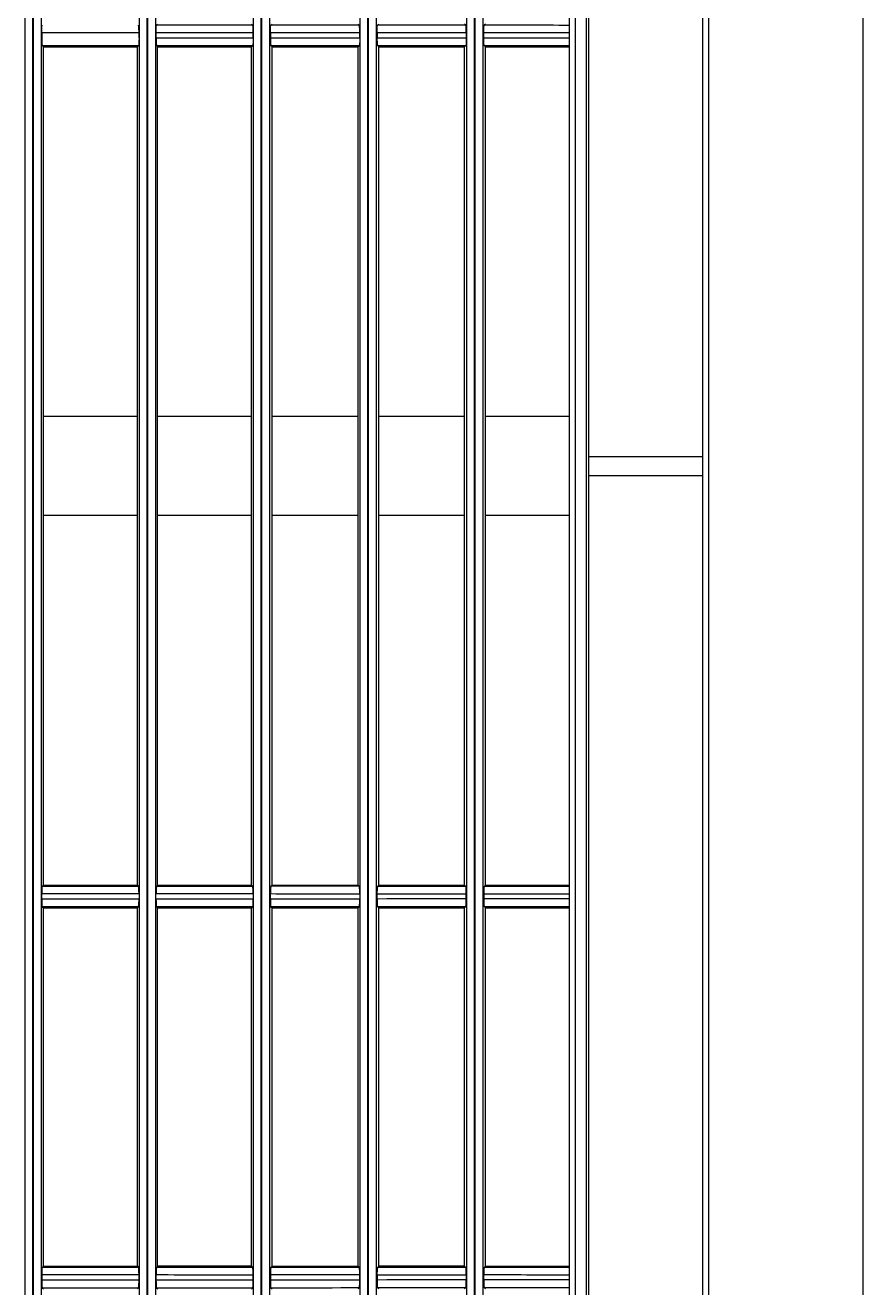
# Model space of a CAD drawing. Header units: centimetres. Extents: x 31 to 22766, y 238 to 3306.
# Drawn here: x 618.54 to 629.54, y 2011.14 to 2027.71 of the extents above; entities that cross this region are included whole.
import ezdxf
from ezdxf.xclip import XClip

# ---------------------------------------------------------------- set-up
doc = ezdxf.new("R2010")
doc.units = ezdxf.units.CM
doc.header["$XCLIPFRAME"] = 0

# ---------------------------------------------------------------- blocks, each defined once
blk = doc.blocks.new('fxaq 7.1 kw iç ünite')
at = {"color": 7, "linetype": 'Continuous', "true_color": 0xffffff}
for p, q in [((12603.004, 4099.479), (12685.604, 4099.479)), ((12603.004, 4099.469), (12685.604, 4099.469)), ((12603.129, 4099.579), (12685.479, 4099.579)), ((12685.479, 4099.369), (12603.129, 4099.369)), ((12633.521, 4099.357), (12633.504, 4099.34)), ((12633.522, 4099.357), (12633.521, 4099.357)), ((12633.521, 4099.357), (12633.521, 4099.22)), ((12633.524, 4099.358), (12633.522, 4099.357)), ((12633.526, 4099.358), (12633.524, 4099.358)), ((12633.53, 4099.359), (12633.526, 4099.358)), ((12633.534, 4099.359), (12633.53, 4099.359)), ((12633.539, 4099.359), (12633.534, 4099.359)), ((12633.545, 4099.36), (12633.539, 4099.359)), ((12633.551, 4099.36), (12633.545, 4099.36)), ((12633.559, 4099.361), (12633.551, 4099.36)), ((12633.566, 4099.361), (12633.559, 4099.361)), ((12633.575, 4099.361), (12633.566, 4099.361)), ((12633.583, 4099.361), (12633.575, 4099.361)), ((12633.592, 4099.361), (12633.583, 4099.361)), ((12633.601, 4099.362), (12633.592, 4099.361)), ((12633.61, 4099.362), (12633.601, 4099.362)), ((12633.621, 4099.362), (12633.61, 4099.362)), ((12633.688, 4099.362), (12633.621, 4099.362)), ((12633.621, 4099.224), (12633.621, 4099.362)), ((12633.788, 4099.22), (12633.788, 4099.357)), ((12633.788, 4099.357), (12633.805, 4099.34)), ((12633.805, 4099.34), (12633.805, 4098.106)), ((12633.805, 4099.34), (12633.805, 4099.34)), ((12633.805, 4099.34), (12638.504, 4099.34)), ((12638.521, 4099.357), (12638.504, 4099.34)), ((12638.504, 4099.34), (12638.504, 4098.106)), ((12638.522, 4099.357), (12638.521, 4099.357)), ((12638.524, 4099.358), (12638.522, 4099.357)), ((12638.526, 4099.358), (12638.524, 4099.358)), ((12638.53, 4099.359), (12638.526, 4099.358)), ((12638.534, 4099.359), (12638.53, 4099.359)), ((12638.539, 4099.359), (12638.534, 4099.359)), ((12638.545, 4099.36), (12638.539, 4099.359)), ((12638.551, 4099.36), (12638.545, 4099.36)), ((12638.559, 4099.361), (12638.551, 4099.36)), ((12638.566, 4099.361), (12638.559, 4099.361)), ((12638.575, 4099.361), (12638.566, 4099.361)), ((12638.583, 4099.361), (12638.575, 4099.361)), ((12638.592, 4099.361), (12638.583, 4099.361)), ((12638.601, 4099.362), (12638.592, 4099.361)), ((12638.61, 4099.362), (12638.601, 4099.362)), ((12638.621, 4099.362), (12638.61, 4099.362)), ((12638.621, 4099.224), (12638.621, 4099.362)), ((12638.621, 4099.362), (12638.688, 4099.362)), ((12638.788, 4099.357), (12638.804, 4099.34)), ((12638.804, 4099.34), (12638.804, 4098.106)), ((12638.804, 4099.34), (12649.804, 4099.34)), ((12643.654, 4098.106), (12643.654, 4099.34)), ((12644.954, 4098.106), (12644.954, 4099.34)), ((12649.821, 4099.357), (12649.804, 4099.34)), ((12649.804, 4099.34), (12649.804, 4098.106)), ((12649.988, 4099.362), (12649.921, 4099.362)), ((12649.988, 4099.224), (12649.988, 4099.362)), ((12649.988, 4099.362), (12649.998, 4099.362)), ((12649.998, 4099.362), (12650.008, 4099.362)), ((12650.008, 4099.362), (12650.017, 4099.361)), ((12650.017, 4099.361), (12650.026, 4099.361)), ((12650.026, 4099.361), (12650.034, 4099.361)), ((12650.034, 4099.361), (12650.043, 4099.361)), ((12650.043, 4099.361), (12650.05, 4099.361)), ((12650.05, 4099.361), (12650.058, 4099.36)), ((12650.058, 4099.36), (12650.064, 4099.36)), ((12650.064, 4099.36), (12650.07, 4099.359)), ((12650.07, 4099.359), (12650.075, 4099.359)), ((12650.075, 4099.359), (12650.079, 4099.359)), ((12650.079, 4099.359), (12650.083, 4099.358)), ((12650.083, 4099.358), (12650.085, 4099.358)), ((12650.085, 4099.358), (12650.087, 4099.357)), ((12650.087, 4099.357), (12650.088, 4099.357)), ((12633.521, 4099.22), (12633.521, 4099.09)), ((12633.621, 4099.093), (12633.621, 4099.224)), ((12633.788, 4099.09), (12633.788, 4099.22)), ((12638.621, 4099.093), (12638.621, 4099.224)), ((12649.988, 4099.093), (12649.988, 4099.224)), ((12633.521, 4099.09), (12633.521, 4098.964)), ((12633.521, 4098.964), (12633.521, 4098.842)), ((12633.621, 4098.966), (12633.621, 4099.093)), ((12633.621, 4098.843), (12633.621, 4098.966)), ((12633.788, 4098.964), (12633.788, 4099.09)), ((12633.788, 4098.842), (12633.788, 4098.964)), ((12638.621, 4098.966), (12638.621, 4099.093)), ((12638.621, 4098.843), (12638.621, 4098.966)), ((12649.988, 4098.966), (12649.988, 4099.093)), ((12649.988, 4098.843), (12649.988, 4098.966)), ((12633.521, 4098.842), (12633.521, 4098.721)), ((12633.621, 4098.721), (12633.621, 4098.843)), ((12633.788, 4098.721), (12633.788, 4098.842)), ((12638.621, 4098.721), (12638.621, 4098.843)), ((12649.988, 4098.721), (12649.988, 4098.843)), ((12633.521, 4098.721), (12633.521, 4098.601)), ((12633.621, 4098.6), (12633.621, 4098.721)), ((12633.788, 4098.601), (12633.788, 4098.721)), ((12638.621, 4098.6), (12638.621, 4098.721)), ((12649.988, 4098.6), (12649.988, 4098.721)), ((12633.521, 4098.601), (12633.521, 4098.479)), ((12633.521, 4098.479), (12633.521, 4098.354)), ((12633.621, 4098.477), (12633.621, 4098.6)), ((12633.621, 4098.351), (12633.621, 4098.477)), ((12633.788, 4098.479), (12633.788, 4098.601)), ((12633.788, 4098.354), (12633.788, 4098.479)), ((12638.621, 4098.477), (12638.621, 4098.6)), ((12638.621, 4098.351), (12638.621, 4098.477)), ((12649.988, 4098.477), (12649.988, 4098.6)), ((12649.988, 4098.351), (12649.988, 4098.477)), ((12633.521, 4098.354), (12633.521, 4098.225)), ((12633.621, 4098.221), (12633.621, 4098.351)), ((12633.788, 4098.225), (12633.788, 4098.354)), ((12638.621, 4098.221), (12638.621, 4098.351)), ((12649.988, 4098.221), (12649.988, 4098.351)), ((12633.521, 4098.225), (12633.521, 4098.089)), ((12633.621, 4098.084), (12633.621, 4098.221)), ((12633.788, 4098.089), (12633.788, 4098.225)), ((12638.621, 4098.084), (12638.621, 4098.221)), ((12649.988, 4098.084), (12649.988, 4098.221)), ((12603.004, 4097.979), (12685.604, 4097.979)), ((12603.004, 4097.969), (12685.604, 4097.969)), ((12603.129, 4098.079), (12685.479, 4098.079)), ((12633.504, 4098.106), (12633.521, 4098.089)), ((12633.621, 4098.084), (12633.688, 4098.084)), ((12633.688, 4098.084), (12633.698, 4098.084)), ((12633.698, 4098.084), (12633.708, 4098.084)), ((12633.708, 4098.084), (12633.717, 4098.085)), ((12633.717, 4098.085), (12633.725, 4098.085)), ((12633.725, 4098.085), (12633.734, 4098.085)), ((12633.734, 4098.085), (12633.742, 4098.085)), ((12633.742, 4098.085), (12633.75, 4098.085)), ((12633.75, 4098.085), (12633.757, 4098.086)), ((12633.757, 4098.086), (12633.764, 4098.086)), ((12633.764, 4098.086), (12633.77, 4098.087)), ((12633.77, 4098.087), (12633.775, 4098.087)), ((12633.775, 4098.087), (12633.779, 4098.087)), ((12633.779, 4098.087), (12633.782, 4098.088)), ((12633.782, 4098.088), (12633.785, 4098.088)), ((12633.785, 4098.088), (12633.787, 4098.089)), ((12633.787, 4098.089), (12633.788, 4098.089)), ((12633.805, 4098.106), (12633.788, 4098.089)), ((12633.805, 4098.106), (12638.504, 4098.106)), ((12633.805, 4098.106), (12633.805, 4098.106)), ((12638.504, 4098.106), (12638.521, 4098.089)), ((12638.688, 4098.084), (12638.621, 4098.084)), ((12638.688, 4098.084), (12638.698, 4098.084)), ((12638.698, 4098.084), (12638.708, 4098.084)), ((12638.708, 4098.084), (12638.717, 4098.085)), ((12638.717, 4098.085), (12638.725, 4098.085)), ((12638.725, 4098.085), (12638.734, 4098.085)), ((12638.734, 4098.085), (12638.742, 4098.085)), ((12638.742, 4098.085), (12638.75, 4098.085)), ((12638.75, 4098.085), (12638.757, 4098.086)), ((12638.757, 4098.086), (12638.764, 4098.086)), ((12638.764, 4098.086), (12638.77, 4098.087)), ((12638.77, 4098.087), (12638.775, 4098.087)), ((12638.775, 4098.087), (12638.779, 4098.087)), ((12638.779, 4098.087), (12638.782, 4098.088)), ((12638.782, 4098.088), (12638.785, 4098.088)), ((12638.785, 4098.088), (12638.787, 4098.089)), ((12638.787, 4098.089), (12638.788, 4098.089)), ((12638.804, 4098.106), (12638.788, 4098.089)), ((12638.804, 4098.106), (12649.804, 4098.106)), ((12649.804, 4098.106), (12649.821, 4098.089)), ((12649.822, 4098.089), (12649.821, 4098.089)), ((12649.824, 4098.088), (12649.822, 4098.089)), ((12649.827, 4098.088), (12649.824, 4098.088)), ((12649.83, 4098.087), (12649.827, 4098.088)), ((12649.834, 4098.087), (12649.83, 4098.087)), ((12649.839, 4098.087), (12649.834, 4098.087)), ((12649.845, 4098.086), (12649.839, 4098.087)), ((12649.852, 4098.086), (12649.845, 4098.086)), ((12649.859, 4098.085), (12649.852, 4098.086)), ((12649.867, 4098.085), (12649.859, 4098.085)), ((12649.875, 4098.085), (12649.867, 4098.085)), ((12649.884, 4098.085), (12649.875, 4098.085)), ((12649.892, 4098.085), (12649.884, 4098.085)), ((12649.901, 4098.084), (12649.892, 4098.085)), ((12649.911, 4098.084), (12649.901, 4098.084)), ((12649.921, 4098.084), (12649.911, 4098.084)), ((12649.921, 4098.084), (12649.988, 4098.084)), ((12685.479, 4097.869), (12603.129, 4097.869)), ((12633.521, 4097.855), (12633.504, 4097.838)), ((12633.522, 4097.856), (12633.521, 4097.855)), ((12633.521, 4097.855), (12633.521, 4097.719)), ((12633.524, 4097.856), (12633.522, 4097.856)), ((12633.527, 4097.857), (12633.524, 4097.856)), ((12633.53, 4097.857), (12633.527, 4097.857)), ((12633.534, 4097.858), (12633.53, 4097.857)), ((12633.539, 4097.858), (12633.534, 4097.858)), ((12633.545, 4097.859), (12633.539, 4097.858)), ((12633.551, 4097.859), (12633.545, 4097.859)), ((12633.558, 4097.859), (12633.551, 4097.859)), ((12633.566, 4097.86), (12633.558, 4097.859)), ((12633.575, 4097.86), (12633.566, 4097.86)), ((12633.583, 4097.86), (12633.575, 4097.86)), ((12633.592, 4097.86), (12633.583, 4097.86)), ((12633.601, 4097.86), (12633.592, 4097.86)), ((12633.611, 4097.861), (12633.601, 4097.86)), ((12633.621, 4097.861), (12633.611, 4097.861)), ((12633.688, 4097.861), (12633.621, 4097.861)), ((12633.621, 4097.723), (12633.621, 4097.861)), ((12633.788, 4097.719), (12633.788, 4097.855)), ((12633.788, 4097.855), (12633.805, 4097.838)), ((12633.805, 4097.839), (12633.805, 4097.838)), ((12633.805, 4097.839), (12638.504, 4097.839)), ((12633.805, 4097.706), (12633.805, 4097.838)), ((12638.521, 4097.855), (12638.504, 4097.839)), ((12638.504, 4097.839), (12638.504, 4096.606)), ((12638.522, 4097.856), (12638.521, 4097.855)), ((12638.524, 4097.856), (12638.522, 4097.856)), ((12638.527, 4097.857), (12638.524, 4097.856)), ((12638.53, 4097.857), (12638.527, 4097.857)), ((12638.534, 4097.858), (12638.53, 4097.857)), ((12638.539, 4097.858), (12638.534, 4097.858)), ((12638.545, 4097.859), (12638.539, 4097.858)), ((12638.551, 4097.859), (12638.545, 4097.859)), ((12638.558, 4097.859), (12638.551, 4097.859)), ((12638.566, 4097.86), (12638.558, 4097.859)), ((12638.575, 4097.86), (12638.566, 4097.86)), ((12638.583, 4097.86), (12638.575, 4097.86)), ((12638.592, 4097.86), (12638.583, 4097.86)), ((12638.601, 4097.86), (12638.592, 4097.86)), ((12638.611, 4097.861), (12638.601, 4097.86)), ((12638.621, 4097.861), (12638.611, 4097.861)), ((12638.621, 4097.861), (12638.688, 4097.861)), ((12638.621, 4097.723), (12638.621, 4097.861)), ((12638.788, 4097.855), (12638.804, 4097.839)), ((12638.804, 4097.839), (12649.804, 4097.839)), ((12638.804, 4097.839), (12638.804, 4096.606)), ((12643.654, 4096.606), (12643.654, 4097.839)), ((12644.954, 4096.606), (12644.954, 4097.839)), ((12649.821, 4097.855), (12649.804, 4097.839)), ((12649.804, 4097.839), (12649.804, 4096.606)), ((12649.988, 4097.861), (12649.921, 4097.861)), ((12649.988, 4097.723), (12649.988, 4097.861)), ((12649.988, 4097.861), (12649.998, 4097.861)), ((12649.998, 4097.861), (12650.008, 4097.86)), ((12650.008, 4097.86), (12650.017, 4097.86)), ((12650.017, 4097.86), (12650.026, 4097.86)), ((12650.026, 4097.86), (12650.034, 4097.86)), ((12650.034, 4097.86), (12650.043, 4097.86)), ((12650.043, 4097.86), (12650.05, 4097.859)), ((12650.05, 4097.859), (12650.058, 4097.859)), ((12650.058, 4097.859), (12650.064, 4097.859)), ((12650.064, 4097.859), (12650.07, 4097.858)), ((12650.07, 4097.858), (12650.075, 4097.858)), ((12650.075, 4097.858), (12650.079, 4097.857)), ((12650.079, 4097.857), (12650.082, 4097.857)), ((12650.082, 4097.857), (12650.085, 4097.856)), ((12650.085, 4097.856), (12650.087, 4097.856)), ((12650.087, 4097.856), (12650.088, 4097.855)), ((12650.088, 4097.855), (12650.104, 4097.839)), ((12633.521, 4097.719), (12633.521, 4097.589)), ((12633.621, 4097.592), (12633.621, 4097.723)), ((12633.788, 4097.589), (12633.788, 4097.719)), ((12633.805, 4097.579), (12633.805, 4097.706)), ((12638.621, 4097.592), (12638.621, 4097.723)), ((12649.988, 4097.592), (12649.988, 4097.723)), ((12633.521, 4097.589), (12633.521, 4097.463)), ((12633.521, 4097.463), (12633.521, 4097.341)), ((12633.621, 4097.465), (12633.621, 4097.592)), ((12633.621, 4097.342), (12633.621, 4097.465)), ((12633.788, 4097.463), (12633.788, 4097.589)), ((12633.788, 4097.341), (12633.788, 4097.463)), ((12633.805, 4097.457), (12633.805, 4097.579)), ((12638.621, 4097.465), (12638.621, 4097.592)), ((12638.621, 4097.342), (12638.621, 4097.465)), ((12649.988, 4097.465), (12649.988, 4097.592)), ((12649.988, 4097.342), (12649.988, 4097.465)), ((12633.521, 4097.341), (12633.521, 4097.22)), ((12633.621, 4097.22), (12633.621, 4097.342)), ((12633.788, 4097.22), (12633.788, 4097.341)), ((12633.805, 4097.338), (12633.805, 4097.457)), ((12633.805, 4097.22), (12633.805, 4097.338)), ((12638.621, 4097.22), (12638.621, 4097.342)), ((12649.988, 4097.22), (12649.988, 4097.342)), ((12633.521, 4097.22), (12633.521, 4097.1)), ((12633.621, 4097.099), (12633.621, 4097.22)), ((12633.788, 4097.1), (12633.788, 4097.22)), ((12633.805, 4097.103), (12633.805, 4097.22)), ((12638.621, 4097.099), (12638.621, 4097.22)), ((12649.988, 4097.099), (12649.988, 4097.22)), ((12633.521, 4097.1), (12633.521, 4096.978)), ((12633.521, 4096.978), (12633.521, 4096.854)), ((12633.621, 4096.976), (12633.621, 4097.099)), ((12633.621, 4096.851), (12633.621, 4096.976)), ((12633.788, 4096.978), (12633.788, 4097.1)), ((12633.788, 4096.854), (12633.788, 4096.978)), ((12633.805, 4096.985), (12633.805, 4097.103)), ((12633.805, 4096.863), (12633.805, 4096.985)), ((12638.621, 4096.976), (12638.621, 4097.099)), ((12638.621, 4096.851), (12638.621, 4096.976)), ((12649.988, 4096.976), (12649.988, 4097.099)), ((12649.988, 4096.851), (12649.988, 4096.976)), ((12633.521, 4096.854), (12633.521, 4096.725)), ((12633.621, 4096.721), (12633.621, 4096.851)), ((12633.788, 4096.725), (12633.788, 4096.854)), ((12633.805, 4096.738), (12633.805, 4096.863)), ((12638.621, 4096.721), (12638.621, 4096.851)), ((12649.988, 4096.721), (12649.988, 4096.851)), ((12633.521, 4096.725), (12633.521, 4096.59)), ((12633.621, 4096.585), (12633.621, 4096.721)), ((12633.788, 4096.59), (12633.788, 4096.725)), ((12633.805, 4096.607), (12633.805, 4096.738)), ((12638.621, 4096.585), (12638.621, 4096.721)), ((12649.988, 4096.585), (12649.988, 4096.721)), ((12603.004, 4096.479), (12685.604, 4096.479)), ((12603.004, 4096.469), (12685.604, 4096.469)), ((12603.129, 4096.579), (12685.479, 4096.579)), ((12633.504, 4096.607), (12633.521, 4096.59)), ((12633.621, 4096.585), (12633.688, 4096.585)), ((12633.688, 4096.585), (12633.698, 4096.585)), ((12633.698, 4096.585), (12633.707, 4096.585)), ((12633.707, 4096.585), (12633.716, 4096.585)), ((12633.716, 4096.585), (12633.725, 4096.585)), ((12633.725, 4096.585), (12633.734, 4096.585)), ((12633.734, 4096.585), (12633.742, 4096.586)), ((12633.742, 4096.586), (12633.75, 4096.586)), ((12633.75, 4096.586), (12633.757, 4096.586)), ((12633.757, 4096.586), (12633.764, 4096.587)), ((12633.764, 4096.587), (12633.77, 4096.587)), ((12633.77, 4096.587), (12633.775, 4096.587)), ((12633.775, 4096.587), (12633.779, 4096.588)), ((12633.779, 4096.588), (12633.782, 4096.588)), ((12633.782, 4096.588), (12633.785, 4096.589)), ((12633.785, 4096.589), (12633.786, 4096.589)), ((12633.786, 4096.589), (12633.788, 4096.59)), ((12633.805, 4096.607), (12633.788, 4096.59)), ((12633.805, 4096.606), (12633.805, 4096.607)), ((12633.805, 4096.606), (12638.504, 4096.606)), ((12638.504, 4096.606), (12638.521, 4096.59)), ((12638.688, 4096.585), (12638.621, 4096.585)), ((12638.688, 4096.585), (12638.698, 4096.585)), ((12638.698, 4096.585), (12638.707, 4096.585)), ((12638.707, 4096.585), (12638.716, 4096.585)), ((12638.716, 4096.585), (12638.725, 4096.585)), ((12638.725, 4096.585), (12638.734, 4096.585)), ((12638.734, 4096.585), (12638.742, 4096.586)), ((12638.742, 4096.586), (12638.75, 4096.586)), ((12638.75, 4096.586), (12638.757, 4096.586)), ((12638.757, 4096.586), (12638.764, 4096.587)), ((12638.764, 4096.587), (12638.77, 4096.587)), ((12638.77, 4096.587), (12638.775, 4096.587)), ((12638.775, 4096.587), (12638.779, 4096.588)), ((12638.779, 4096.588), (12638.782, 4096.588)), ((12638.782, 4096.588), (12638.785, 4096.589)), ((12638.785, 4096.589), (12638.786, 4096.589)), ((12638.786, 4096.589), (12638.788, 4096.59)), ((12638.804, 4096.606), (12638.788, 4096.59)), ((12638.804, 4096.606), (12649.804, 4096.606)), ((12649.804, 4096.606), (12649.821, 4096.59)), ((12649.823, 4096.589), (12649.821, 4096.59)), ((12649.824, 4096.589), (12649.823, 4096.589)), ((12649.827, 4096.588), (12649.824, 4096.589)), ((12649.83, 4096.588), (12649.827, 4096.588)), ((12649.834, 4096.587), (12649.83, 4096.588)), ((12649.839, 4096.587), (12649.834, 4096.587)), ((12649.845, 4096.587), (12649.839, 4096.587)), ((12649.852, 4096.586), (12649.845, 4096.587)), ((12649.859, 4096.586), (12649.852, 4096.586)), ((12649.867, 4096.586), (12649.859, 4096.586)), ((12649.875, 4096.585), (12649.867, 4096.586)), ((12649.884, 4096.585), (12649.875, 4096.585)), ((12649.892, 4096.585), (12649.884, 4096.585)), ((12649.901, 4096.585), (12649.892, 4096.585)), ((12649.911, 4096.585), (12649.901, 4096.585)), ((12649.921, 4096.585), (12649.911, 4096.585)), ((12649.921, 4096.585), (12649.988, 4096.585)), ((12650.104, 4096.606), (12650.088, 4096.59)), ((12685.479, 4096.369), (12603.129, 4096.369)), ((12633.521, 4096.354), (12633.504, 4096.337)), ((12633.523, 4096.355), (12633.521, 4096.354)), ((12633.521, 4096.354), (12633.521, 4096.228)), ((12633.524, 4096.355), (12633.523, 4096.355)), ((12633.527, 4096.356), (12633.524, 4096.355)), ((12633.53, 4096.356), (12633.527, 4096.356)), ((12633.534, 4096.357), (12633.53, 4096.356)), ((12633.539, 4096.357), (12633.534, 4096.357)), ((12633.545, 4096.357), (12633.539, 4096.357)), ((12633.551, 4096.358), (12633.545, 4096.357)), ((12633.558, 4096.358), (12633.551, 4096.358)), ((12633.566, 4096.358), (12633.558, 4096.358)), ((12633.575, 4096.359), (12633.566, 4096.358)), ((12633.583, 4096.359), (12633.575, 4096.359)), ((12633.592, 4096.359), (12633.583, 4096.359)), ((12633.601, 4096.359), (12633.592, 4096.359)), ((12633.611, 4096.359), (12633.601, 4096.359)), ((12633.621, 4096.359), (12633.611, 4096.359)), ((12633.621, 4096.233), (12633.621, 4096.359)), ((12633.688, 4096.359), (12633.621, 4096.359)), ((12633.788, 4096.228), (12633.788, 4096.354)), ((12633.788, 4096.354), (12633.805, 4096.337)), ((12633.805, 4096.337), (12633.805, 4095.207)), ((12633.805, 4096.337), (12633.805, 4096.337)), ((12633.805, 4096.337), (12638.504, 4096.337)), ((12638.521, 4096.354), (12638.504, 4096.337)), ((12638.504, 4096.337), (12638.504, 4095.207)), ((12638.523, 4096.355), (12638.521, 4096.354)), ((12638.524, 4096.355), (12638.523, 4096.355)), ((12638.527, 4096.356), (12638.524, 4096.355)), ((12638.53, 4096.356), (12638.527, 4096.356)), ((12638.534, 4096.357), (12638.53, 4096.356)), ((12638.539, 4096.357), (12638.534, 4096.357)), ((12638.545, 4096.357), (12638.539, 4096.357)), ((12638.551, 4096.358), (12638.545, 4096.357)), ((12638.558, 4096.358), (12638.551, 4096.358)), ((12638.566, 4096.358), (12638.558, 4096.358)), ((12638.575, 4096.359), (12638.566, 4096.358)), ((12638.583, 4096.359), (12638.575, 4096.359)), ((12638.592, 4096.359), (12638.583, 4096.359)), ((12638.601, 4096.359), (12638.592, 4096.359)), ((12638.611, 4096.359), (12638.601, 4096.359)), ((12638.621, 4096.359), (12638.611, 4096.359)), ((12638.621, 4096.233), (12638.621, 4096.359)), ((12638.621, 4096.359), (12638.688, 4096.359)), ((12638.788, 4096.354), (12638.804, 4096.337)), ((12638.804, 4096.337), (12649.804, 4096.337)), ((12638.804, 4096.337), (12638.804, 4095.207)), ((12643.654, 4095.207), (12643.654, 4096.337)), ((12644.954, 4095.207), (12644.954, 4096.337)), ((12649.821, 4096.354), (12649.804, 4096.337)), ((12649.804, 4096.337), (12649.804, 4095.207)), ((12649.988, 4096.359), (12649.921, 4096.359)), ((12649.988, 4096.359), (12649.998, 4096.359)), ((12649.988, 4096.233), (12649.988, 4096.359)), ((12649.998, 4096.359), (12650.008, 4096.359)), ((12650.008, 4096.359), (12650.017, 4096.359)), ((12650.017, 4096.359), (12650.026, 4096.359)), ((12650.026, 4096.359), (12650.034, 4096.359)), ((12650.034, 4096.359), (12650.043, 4096.358)), ((12650.043, 4096.358), (12650.051, 4096.358)), ((12650.051, 4096.358), (12650.058, 4096.358)), ((12650.058, 4096.358), (12650.064, 4096.357)), ((12650.064, 4096.357), (12650.07, 4096.357)), ((12650.07, 4096.357), (12650.075, 4096.357)), ((12650.075, 4096.357), (12650.079, 4096.356)), ((12650.079, 4096.356), (12650.082, 4096.356)), ((12650.082, 4096.356), (12650.085, 4096.355)), ((12650.085, 4096.355), (12650.086, 4096.355)), ((12650.086, 4096.355), (12650.088, 4096.354)), ((12650.088, 4096.354), (12650.104, 4096.337)), ((12633.521, 4096.228), (12633.521, 4096.109)), ((12633.621, 4096.112), (12633.621, 4096.233)), ((12633.788, 4096.109), (12633.788, 4096.228)), ((12638.621, 4096.112), (12638.621, 4096.233)), ((12649.988, 4096.112), (12649.988, 4096.233)), ((12633.521, 4096.109), (12633.521, 4095.993)), ((12633.521, 4095.993), (12633.521, 4095.881)), ((12633.621, 4095.995), (12633.621, 4096.112)), ((12633.621, 4095.882), (12633.621, 4095.995)), ((12633.788, 4095.993), (12633.788, 4096.109)), ((12633.788, 4095.881), (12633.788, 4095.993)), ((12638.621, 4095.995), (12638.621, 4096.112)), ((12638.621, 4095.882), (12638.621, 4095.995)), ((12649.988, 4095.995), (12649.988, 4096.112)), ((12649.988, 4095.882), (12649.988, 4095.995)), ((12633.521, 4095.881), (12633.521, 4095.77)), ((12633.621, 4095.77), (12633.621, 4095.882)), ((12633.788, 4095.77), (12633.788, 4095.881)), ((12638.621, 4095.77), (12638.621, 4095.882)), ((12649.988, 4095.77), (12649.988, 4095.882)), ((12633.521, 4095.77), (12633.521, 4095.659)), ((12633.521, 4095.659), (12633.521, 4095.547)), ((12633.621, 4095.658), (12633.621, 4095.77)), ((12633.621, 4095.545), (12633.621, 4095.658)), ((12633.787, 4095.659), (12633.788, 4095.77)), ((12633.787, 4095.547), (12633.787, 4095.659)), ((12638.621, 4095.658), (12638.621, 4095.77)), ((12638.621, 4095.545), (12638.621, 4095.658)), ((12649.988, 4095.658), (12649.988, 4095.77)), ((12649.988, 4095.545), (12649.988, 4095.658)), ((12633.521, 4095.547), (12633.522, 4095.433)), ((12633.621, 4095.43), (12633.621, 4095.545)), ((12633.787, 4095.433), (12633.787, 4095.547)), ((12638.621, 4095.43), (12638.621, 4095.545)), ((12649.988, 4095.43), (12649.988, 4095.545)), ((12633.522, 4095.433), (12633.522, 4095.314)), ((12633.522, 4095.314), (12633.522, 4095.19)), ((12633.621, 4095.31), (12633.621, 4095.43)), ((12633.621, 4095.185), (12633.621, 4095.31)), ((12633.787, 4095.314), (12633.787, 4095.433)), ((12633.787, 4095.19), (12633.787, 4095.314)), ((12638.621, 4095.31), (12638.621, 4095.43)), ((12638.621, 4095.185), (12638.621, 4095.31)), ((12649.988, 4095.31), (12649.988, 4095.43)), ((12649.988, 4095.185), (12649.988, 4095.31)), ((12603.129, 4095.179), (12685.479, 4095.179)), ((12633.504, 4095.207), (12633.522, 4095.19)), ((12633.621, 4095.185), (12633.688, 4095.185)), ((12633.688, 4095.185), (12633.698, 4095.185)), ((12633.698, 4095.185), (12633.707, 4095.185)), ((12633.707, 4095.185), (12633.716, 4095.185)), ((12633.716, 4095.185), (12633.725, 4095.186)), ((12633.725, 4095.186), (12633.734, 4095.186)), ((12633.734, 4095.186), (12633.742, 4095.186)), ((12633.742, 4095.186), (12633.75, 4095.186)), ((12633.75, 4095.186), (12633.757, 4095.187)), ((12633.757, 4095.187), (12633.764, 4095.187)), ((12633.764, 4095.187), (12633.769, 4095.188)), ((12633.769, 4095.188), (12633.774, 4095.188)), ((12633.774, 4095.188), (12633.779, 4095.188)), ((12633.779, 4095.188), (12633.782, 4095.189)), ((12633.782, 4095.189), (12633.784, 4095.189)), ((12633.784, 4095.189), (12633.786, 4095.19)), ((12633.786, 4095.19), (12633.787, 4095.19)), ((12633.805, 4095.207), (12633.787, 4095.19)), ((12633.805, 4095.207), (12633.805, 4095.207)), ((12633.805, 4095.207), (12638.504, 4095.207)), ((12638.504, 4095.207), (12638.522, 4095.19)), ((12638.688, 4095.185), (12638.621, 4095.185)), ((12638.688, 4095.185), (12638.698, 4095.185)), ((12638.698, 4095.185), (12638.707, 4095.185)), ((12638.707, 4095.185), (12638.716, 4095.185)), ((12638.716, 4095.185), (12638.725, 4095.186)), ((12638.725, 4095.186), (12638.734, 4095.186)), ((12638.734, 4095.186), (12638.742, 4095.186)), ((12638.742, 4095.186), (12638.75, 4095.186)), ((12638.75, 4095.186), (12638.757, 4095.187)), ((12638.757, 4095.187), (12638.764, 4095.187)), ((12638.764, 4095.187), (12638.769, 4095.188)), ((12638.769, 4095.188), (12638.774, 4095.188)), ((12638.774, 4095.188), (12638.779, 4095.188)), ((12638.779, 4095.188), (12638.782, 4095.189)), ((12638.782, 4095.189), (12638.784, 4095.189)), ((12638.784, 4095.189), (12638.786, 4095.19)), ((12638.786, 4095.19), (12638.787, 4095.19)), ((12638.804, 4095.207), (12638.787, 4095.19)), ((12638.804, 4095.207), (12649.804, 4095.207)), ((12649.804, 4095.207), (12649.822, 4095.19)), ((12649.823, 4095.19), (12649.822, 4095.19)), ((12649.825, 4095.189), (12649.823, 4095.19)), ((12649.827, 4095.189), (12649.825, 4095.189)), ((12649.83, 4095.188), (12649.827, 4095.189)), ((12649.835, 4095.188), (12649.83, 4095.188)), ((12649.839, 4095.188), (12649.835, 4095.188)), ((12649.845, 4095.187), (12649.839, 4095.188)), ((12649.852, 4095.187), (12649.845, 4095.187)), ((12649.859, 4095.186), (12649.852, 4095.187)), ((12649.867, 4095.186), (12649.859, 4095.186)), ((12649.875, 4095.186), (12649.867, 4095.186)), ((12649.884, 4095.186), (12649.875, 4095.186)), ((12649.893, 4095.185), (12649.884, 4095.186)), ((12649.902, 4095.185), (12649.893, 4095.185)), ((12649.911, 4095.185), (12649.902, 4095.185)), ((12649.921, 4095.185), (12649.911, 4095.185)), ((12649.921, 4095.185), (12649.988, 4095.185)), ((12650.104, 4095.207), (12650.087, 4095.19)), ((12603.004, 4095.079), (12685.604, 4095.079)), ((12603.004, 4095.069), (12685.604, 4095.069)), ((12685.479, 4094.969), (12603.129, 4094.969)), ((12633.522, 4094.953), (12633.504, 4094.935)), ((12633.523, 4094.953), (12633.522, 4094.953)), ((12633.522, 4094.953), (12633.522, 4094.827)), ((12633.522, 4094.827), (12633.522, 4094.707)), ((12633.525, 4094.954), (12633.523, 4094.953)), ((12633.527, 4094.954), (12633.525, 4094.954)), ((12633.53, 4094.955), (12633.527, 4094.954)), ((12633.534, 4094.955), (12633.53, 4094.955)), ((12633.539, 4094.956), (12633.534, 4094.955)), ((12633.545, 4094.956), (12633.539, 4094.956)), ((12633.551, 4094.956), (12633.545, 4094.956)), ((12633.558, 4094.957), (12633.551, 4094.956)), ((12633.566, 4094.957), (12633.558, 4094.957)), ((12633.575, 4094.957), (12633.566, 4094.957)), ((12633.583, 4094.958), (12633.575, 4094.957)), ((12633.592, 4094.958), (12633.583, 4094.958)), ((12633.601, 4094.958), (12633.592, 4094.958)), ((12633.611, 4094.958), (12633.601, 4094.958)), ((12633.621, 4094.958), (12633.611, 4094.958)), ((12633.622, 4094.831), (12633.621, 4094.958)), ((12633.687, 4094.958), (12633.621, 4094.958)), ((12633.622, 4094.71), (12633.622, 4094.831)), ((12633.787, 4094.953), (12633.805, 4094.935)), ((12633.787, 4094.827), (12633.787, 4094.953)), ((12633.787, 4094.707), (12633.787, 4094.827)), ((12633.805, 4093.808), (12633.805, 4094.935)), ((12633.805, 4094.935), (12633.805, 4094.935)), ((12633.805, 4094.935), (12638.504, 4094.935)), ((12638.522, 4094.953), (12638.504, 4094.935)), ((12638.504, 4094.935), (12638.504, 4093.808)), ((12638.523, 4094.953), (12638.522, 4094.953)), ((12638.525, 4094.954), (12638.523, 4094.953)), ((12638.527, 4094.954), (12638.525, 4094.954)), ((12638.53, 4094.955), (12638.527, 4094.954)), ((12638.534, 4094.955), (12638.53, 4094.955)), ((12638.539, 4094.956), (12638.534, 4094.955)), ((12638.545, 4094.956), (12638.539, 4094.956)), ((12638.551, 4094.956), (12638.545, 4094.956)), ((12638.558, 4094.957), (12638.551, 4094.956)), ((12638.566, 4094.957), (12638.558, 4094.957)), ((12638.575, 4094.957), (12638.566, 4094.957)), ((12638.583, 4094.958), (12638.575, 4094.957)), ((12638.592, 4094.958), (12638.583, 4094.958)), ((12638.601, 4094.958), (12638.592, 4094.958)), ((12638.611, 4094.958), (12638.601, 4094.958)), ((12638.621, 4094.958), (12638.611, 4094.958)), ((12638.621, 4094.958), (12638.687, 4094.958)), ((12638.622, 4094.831), (12638.621, 4094.958)), ((12638.622, 4094.71), (12638.622, 4094.831)), ((12638.787, 4094.953), (12638.804, 4094.935)), ((12638.804, 4094.935), (12638.804, 4093.808)), ((12638.804, 4094.935), (12649.804, 4094.935)), ((12643.654, 4093.808), (12643.654, 4094.935)), ((12644.954, 4093.808), (12644.954, 4094.935)), ((12649.822, 4094.953), (12649.804, 4094.935)), ((12649.804, 4094.935), (12649.804, 4093.808)), ((12649.987, 4094.958), (12649.921, 4094.958)), ((12649.987, 4094.958), (12649.998, 4094.958)), ((12649.987, 4094.831), (12649.987, 4094.958)), ((12649.987, 4094.71), (12649.987, 4094.831)), ((12649.998, 4094.958), (12650.008, 4094.958)), ((12650.008, 4094.958), (12650.017, 4094.958)), ((12650.017, 4094.958), (12650.026, 4094.958)), ((12650.026, 4094.958), (12650.034, 4094.957)), ((12650.034, 4094.957), (12650.043, 4094.957)), ((12650.043, 4094.957), (12650.051, 4094.957)), ((12650.051, 4094.957), (12650.058, 4094.956)), ((12650.058, 4094.956), (12650.064, 4094.956)), ((12650.064, 4094.956), (12650.07, 4094.956)), ((12650.07, 4094.956), (12650.075, 4094.955)), ((12650.075, 4094.955), (12650.079, 4094.955)), ((12650.079, 4094.955), (12650.082, 4094.954)), ((12650.082, 4094.954), (12650.084, 4094.954)), ((12650.084, 4094.954), (12650.086, 4094.953)), ((12650.086, 4094.953), (12650.087, 4094.953)), ((12650.087, 4094.953), (12650.104, 4094.935)), ((12633.522, 4094.707), (12633.522, 4094.592)), ((12633.622, 4094.594), (12633.622, 4094.71)), ((12633.787, 4094.592), (12633.787, 4094.707)), ((12638.622, 4094.594), (12638.622, 4094.71)), ((12649.987, 4094.594), (12649.987, 4094.71)), ((12633.522, 4094.592), (12633.522, 4094.479)), ((12633.522, 4094.479), (12633.522, 4094.369)), ((12633.622, 4094.481), (12633.622, 4094.594)), ((12633.622, 4094.369), (12633.622, 4094.481)), ((12633.787, 4094.479), (12633.787, 4094.592)), ((12633.787, 4094.369), (12633.787, 4094.479)), ((12638.622, 4094.481), (12638.622, 4094.594)), ((12638.622, 4094.369), (12638.622, 4094.481)), ((12649.987, 4094.481), (12649.987, 4094.594)), ((12649.987, 4094.369), (12649.987, 4094.481)), ((12633.522, 4094.369), (12633.522, 4094.258)), ((12633.622, 4094.257), (12633.622, 4094.369)), ((12633.787, 4094.258), (12633.787, 4094.369)), ((12638.622, 4094.257), (12638.622, 4094.369)), ((12649.987, 4094.257), (12649.987, 4094.369)), ((12633.522, 4094.258), (12633.522, 4094.147)), ((12633.622, 4094.145), (12633.622, 4094.257)), ((12633.787, 4094.147), (12633.787, 4094.258)), ((12638.622, 4094.145), (12638.622, 4094.257)), ((12649.987, 4094.145), (12649.987, 4094.257)), ((12633.522, 4094.147), (12633.522, 4094.033)), ((12633.522, 4094.033), (12633.522, 4093.914)), ((12633.622, 4094.029), (12633.622, 4094.145)), ((12633.622, 4093.91), (12633.622, 4094.029)), ((12633.787, 4094.033), (12633.787, 4094.147)), ((12633.787, 4093.914), (12633.787, 4094.033)), ((12638.622, 4094.029), (12638.622, 4094.145)), ((12638.622, 4093.91), (12638.622, 4094.029)), ((12649.987, 4094.029), (12649.987, 4094.145)), ((12649.987, 4093.91), (12649.987, 4094.029)), ((12633.522, 4093.914), (12633.522, 4093.791)), ((12633.622, 4093.786), (12633.622, 4093.91)), ((12633.787, 4093.791), (12633.787, 4093.914)), ((12638.622, 4093.786), (12638.622, 4093.91)), ((12649.987, 4093.786), (12649.987, 4093.91)), ((12603.004, 4093.679), (12685.604, 4093.679)), ((12603.004, 4093.669), (12685.604, 4093.669)), ((12603.129, 4093.779), (12685.479, 4093.779)), ((12633.522, 4093.791), (12633.504, 4093.808)), ((12633.687, 4093.786), (12633.622, 4093.786)), ((12633.687, 4093.786), (12633.697, 4093.786)), ((12633.697, 4093.786), (12633.707, 4093.786)), ((12633.707, 4093.786), (12633.716, 4093.786)), ((12633.716, 4093.786), (12633.725, 4093.786)), ((12633.725, 4093.786), (12633.734, 4093.786)), ((12633.734, 4093.786), (12633.742, 4093.787)), ((12633.742, 4093.787), (12633.75, 4093.787)), ((12633.75, 4093.787), (12633.757, 4093.787)), ((12633.757, 4093.787), (12633.763, 4093.788)), ((12633.763, 4093.788), (12633.769, 4093.788)), ((12633.769, 4093.788), (12633.774, 4093.789)), ((12633.774, 4093.789), (12633.778, 4093.789)), ((12633.778, 4093.789), (12633.781, 4093.789)), ((12633.781, 4093.789), (12633.784, 4093.79)), ((12633.784, 4093.79), (12633.786, 4093.79)), ((12633.786, 4093.79), (12633.787, 4093.791)), ((12633.787, 4093.791), (12633.805, 4093.808)), ((12633.805, 4093.808), (12638.504, 4093.808)), ((12633.805, 4093.808), (12633.805, 4093.808)), ((12638.522, 4093.791), (12638.504, 4093.808)), ((12638.622, 4093.786), (12638.687, 4093.786)), ((12638.687, 4093.786), (12638.697, 4093.786)), ((12638.697, 4093.786), (12638.707, 4093.786)), ((12638.707, 4093.786), (12638.716, 4093.786)), ((12638.716, 4093.786), (12638.725, 4093.786)), ((12638.725, 4093.786), (12638.734, 4093.786)), ((12638.734, 4093.786), (12638.742, 4093.787)), ((12638.742, 4093.787), (12638.75, 4093.787)), ((12638.75, 4093.787), (12638.757, 4093.787)), ((12638.757, 4093.787), (12638.763, 4093.788)), ((12638.763, 4093.788), (12638.769, 4093.788)), ((12638.769, 4093.788), (12638.774, 4093.789)), ((12638.774, 4093.789), (12638.778, 4093.789)), ((12638.778, 4093.789), (12638.781, 4093.789)), ((12638.781, 4093.789), (12638.784, 4093.79)), ((12638.784, 4093.79), (12638.786, 4093.79)), ((12638.786, 4093.79), (12638.787, 4093.791)), ((12638.787, 4093.791), (12638.804, 4093.808)), ((12638.804, 4093.808), (12649.804, 4093.808)), ((12649.822, 4093.791), (12649.804, 4093.808)), ((12649.823, 4093.79), (12649.822, 4093.791)), ((12649.825, 4093.79), (12649.823, 4093.79)), ((12649.828, 4093.789), (12649.825, 4093.79)), ((12649.831, 4093.789), (12649.828, 4093.789)), ((12649.835, 4093.789), (12649.831, 4093.789)), ((12649.84, 4093.788), (12649.835, 4093.789)), ((12649.845, 4093.788), (12649.84, 4093.788)), ((12649.852, 4093.787), (12649.845, 4093.788)), ((12649.859, 4093.787), (12649.852, 4093.787)), ((12649.867, 4093.787), (12649.859, 4093.787)), ((12649.875, 4093.786), (12649.867, 4093.787)), ((12649.884, 4093.786), (12649.875, 4093.786)), ((12649.893, 4093.786), (12649.884, 4093.786)), ((12649.902, 4093.786), (12649.893, 4093.786)), ((12649.912, 4093.786), (12649.902, 4093.786)), ((12649.922, 4093.786), (12649.912, 4093.786)), ((12649.987, 4093.786), (12649.922, 4093.786)), ((12650.087, 4093.791), (12650.104, 4093.808)), ((12685.48, 4093.569), (12603.129, 4093.569)), ((12633.504, 4093.533), (12633.522, 4093.551)), ((12633.523, 4093.552), (12633.522, 4093.551)), ((12633.525, 4093.552), (12633.523, 4093.552)), ((12633.528, 4093.553), (12633.525, 4093.552)), ((12633.531, 4093.553), (12633.528, 4093.553)), ((12633.534, 4093.554), (12633.531, 4093.553)), ((12633.539, 4093.554), (12633.534, 4093.554)), ((12633.545, 4093.555), (12633.539, 4093.554)), ((12633.551, 4093.555), (12633.545, 4093.555)), ((12633.558, 4093.555), (12633.551, 4093.555)), ((12633.566, 4093.556), (12633.558, 4093.555)), ((12633.574, 4093.556), (12633.566, 4093.556)), ((12633.583, 4093.556), (12633.574, 4093.556)), ((12633.592, 4093.556), (12633.583, 4093.556)), ((12633.602, 4093.557), (12633.592, 4093.556)), ((12633.611, 4093.557), (12633.602, 4093.557)), ((12633.622, 4093.557), (12633.611, 4093.557)), ((12633.622, 4093.435), (12633.622, 4093.557)), ((12633.622, 4093.557), (12633.687, 4093.557)), ((12633.698, 4093.557), (12633.687, 4093.557)), ((12633.707, 4093.557), (12633.698, 4093.557)), ((12633.717, 4093.556), (12633.707, 4093.557)), ((12633.726, 4093.556), (12633.717, 4093.556)), ((12633.735, 4093.556), (12633.726, 4093.556)), ((12633.743, 4093.556), (12633.735, 4093.556)), ((12633.751, 4093.555), (12633.743, 4093.556)), ((12633.758, 4093.555), (12633.751, 4093.555)), ((12633.764, 4093.555), (12633.758, 4093.555)), ((12633.77, 4093.554), (12633.764, 4093.555)), ((12633.774, 4093.554), (12633.77, 4093.554)), ((12633.778, 4093.553), (12633.774, 4093.554)), ((12633.781, 4093.553), (12633.778, 4093.553)), ((12633.784, 4093.552), (12633.781, 4093.553)), ((12633.786, 4093.552), (12633.784, 4093.552)), ((12633.787, 4093.551), (12633.786, 4093.552)), ((12633.805, 4093.533), (12633.787, 4093.551)), ((12633.805, 4093.533), (12633.805, 4093.533)), ((12633.805, 4093.533), (12638.504, 4093.533)), ((12638.504, 4093.533), (12638.522, 4093.551)), ((12638.504, 4093.533), (12638.504, 4092.429)), ((12638.523, 4093.552), (12638.522, 4093.551)), ((12638.525, 4093.552), (12638.523, 4093.552)), ((12638.528, 4093.553), (12638.525, 4093.552)), ((12638.531, 4093.553), (12638.528, 4093.553)), ((12638.534, 4093.554), (12638.531, 4093.553)), ((12638.539, 4093.554), (12638.534, 4093.554)), ((12638.545, 4093.555), (12638.539, 4093.554)), ((12638.551, 4093.555), (12638.545, 4093.555)), ((12638.558, 4093.555), (12638.551, 4093.555)), ((12638.566, 4093.556), (12638.558, 4093.555)), ((12638.574, 4093.556), (12638.566, 4093.556)), ((12638.583, 4093.556), (12638.574, 4093.556)), ((12638.592, 4093.556), (12638.583, 4093.556)), ((12638.602, 4093.557), (12638.592, 4093.556)), ((12638.611, 4093.557), (12638.602, 4093.557)), ((12638.622, 4093.557), (12638.611, 4093.557)), ((12638.687, 4093.557), (12638.622, 4093.557)), ((12638.622, 4093.435), (12638.622, 4093.557)), ((12638.698, 4093.557), (12638.687, 4093.557)), ((12638.707, 4093.557), (12638.698, 4093.557)), ((12638.717, 4093.556), (12638.707, 4093.557)), ((12638.726, 4093.556), (12638.717, 4093.556)), ((12638.735, 4093.556), (12638.726, 4093.556)), ((12638.743, 4093.556), (12638.735, 4093.556)), ((12638.751, 4093.555), (12638.743, 4093.556)), ((12638.758, 4093.555), (12638.751, 4093.555)), ((12638.764, 4093.555), (12638.758, 4093.555)), ((12638.77, 4093.554), (12638.764, 4093.555)), ((12638.774, 4093.554), (12638.77, 4093.554)), ((12638.778, 4093.553), (12638.774, 4093.554)), ((12638.781, 4093.553), (12638.778, 4093.553)), ((12638.784, 4093.552), (12638.781, 4093.553)), ((12638.786, 4093.552), (12638.784, 4093.552)), ((12638.787, 4093.551), (12638.786, 4093.552)), ((12638.804, 4093.533), (12638.787, 4093.551)), ((12638.804, 4093.533), (12649.804, 4093.533)), ((12638.804, 4093.533), (12638.804, 4092.429)), ((12643.654, 4092.429), (12643.654, 4093.533)), ((12644.954, 4092.429), (12644.954, 4093.533)), ((12649.804, 4093.533), (12649.822, 4093.551)), ((12649.804, 4093.533), (12649.804, 4092.429)), ((12649.822, 4093.551), (12649.823, 4093.552)), ((12649.823, 4093.552), (12649.825, 4093.552)), ((12649.825, 4093.552), (12649.827, 4093.553)), ((12649.827, 4093.553), (12649.831, 4093.553)), ((12649.831, 4093.553), (12649.834, 4093.554)), ((12649.834, 4093.554), (12649.839, 4093.554)), ((12649.839, 4093.554), (12649.845, 4093.555)), ((12649.845, 4093.555), (12649.851, 4093.555)), ((12649.851, 4093.555), (12649.858, 4093.555)), ((12649.858, 4093.555), (12649.866, 4093.556)), ((12649.866, 4093.556), (12649.874, 4093.556)), ((12649.874, 4093.556), (12649.883, 4093.556)), ((12649.883, 4093.556), (12649.892, 4093.556)), ((12649.892, 4093.556), (12649.902, 4093.557)), ((12649.902, 4093.557), (12649.911, 4093.557)), ((12649.911, 4093.557), (12649.922, 4093.557)), ((12649.922, 4093.557), (12649.987, 4093.557)), ((12649.987, 4093.557), (12649.998, 4093.557)), ((12649.987, 4093.435), (12649.987, 4093.557)), ((12649.998, 4093.557), (12650.007, 4093.557)), ((12650.007, 4093.557), (12650.017, 4093.556)), ((12650.017, 4093.556), (12650.026, 4093.556)), ((12650.026, 4093.556), (12650.034, 4093.556)), ((12650.034, 4093.556), (12650.043, 4093.556)), ((12650.043, 4093.556), (12650.051, 4093.555)), ((12650.051, 4093.555), (12650.058, 4093.555)), ((12650.058, 4093.555), (12650.064, 4093.555)), ((12650.064, 4093.555), (12650.07, 4093.554)), ((12650.07, 4093.554), (12650.074, 4093.554)), ((12650.074, 4093.554), (12650.078, 4093.553)), ((12650.078, 4093.553), (12650.081, 4093.553)), ((12650.081, 4093.553), (12650.084, 4093.552)), ((12650.084, 4093.552), (12650.085, 4093.552)), ((12650.085, 4093.552), (12650.087, 4093.551)), ((12650.104, 4093.533), (12650.087, 4093.551)), ((12633.622, 4093.318), (12633.622, 4093.435)), ((12638.622, 4093.318), (12638.622, 4093.435)), ((12649.987, 4093.318), (12649.987, 4093.435)), ((12633.622, 4093.206), (12633.622, 4093.318)), ((12633.622, 4093.097), (12633.622, 4093.206)), ((12638.622, 4093.206), (12638.622, 4093.318)), ((12638.622, 4093.097), (12638.622, 4093.206)), ((12649.987, 4093.206), (12649.987, 4093.318)), ((12649.987, 4093.097), (12649.987, 4093.206)), ((12633.622, 4092.989), (12633.622, 4093.097)), ((12633.622, 4092.882), (12633.622, 4092.989)), ((12638.622, 4092.989), (12638.622, 4093.097)), ((12638.622, 4092.882), (12638.622, 4092.989)), ((12649.987, 4092.989), (12649.987, 4093.097)), ((12649.987, 4092.882), (12649.987, 4092.989)), ((12633.622, 4092.774), (12633.622, 4092.882)), ((12638.622, 4092.774), (12638.622, 4092.882)), ((12649.987, 4092.774), (12649.987, 4092.882)), ((12633.622, 4092.663), (12633.622, 4092.774)), ((12633.622, 4092.549), (12633.622, 4092.663)), ((12638.622, 4092.663), (12638.622, 4092.774)), ((12638.622, 4092.549), (12638.622, 4092.663)), ((12649.987, 4092.663), (12649.987, 4092.774)), ((12649.987, 4092.549), (12649.987, 4092.663)), ((12633.622, 4092.429), (12633.622, 4092.549)), ((12638.622, 4092.429), (12638.622, 4092.549)), ((12649.987, 4092.429), (12649.987, 4092.549)), ((12685.504, 4092.356), (12603.104, 4092.356)), ((12603.129, 4092.429), (12685.479, 4092.429)), ((12598.586, 4092.206), (12700.222, 4092.206)), ((12685.524, 4092.179), (12603.084, 4092.179)), ((12644.179, 4092.179), (12644.179, 4090.679)), ((12644.429, 4092.179), (12644.429, 4090.679)), ((12603.627, 4090.679), (12684.872, 4090.679)), ((12684.872, 4090.603), (12603.627, 4090.603)), ((12700.732, 4088.579), (12598.076, 4088.579))]:
    blk.add_line(p, q, dxfattribs=at)
for centre, radius, start, end in [((-21236.347, 4103.608), 33870.036, 359.990656, 359.992817), ((12633.702, 4098.65), 0.712, 83.0524, 91.1095), ((44967.874, 4103.462), 32329.353, 180.007275, 180.009521), ((12638.702, 4098.65), 0.712, 83.0524, 91.1095), ((-21231.358, 4103.608), 33870.046, 359.990656, 359.992817), ((-19881.584, 4103.49), 32520.372, 359.990486, 359.992718), ((12649.907, 4098.65), 0.712, 88.8905, 96.9476), ((45170.215, 4103.49), 32520.395, 180.007282, 180.009514), ((12633.607, 4098.798), 0.714, 263.1001, 271.1285), ((12638.607, 4098.798), 0.714, 263.1001, 271.1285), ((12650.002, 4098.798), 0.714, 268.8715, 276.8999), ((-17738.115, 4103.171), 30371.803, 359.987576, 359.989983), ((12633.701, 4097.15), 0.71, 82.9983, 91.0695), ((40717.72, 4102.813), 28079.199, 180.010116, 180.012699), ((-17733.093, 4103.171), 30371.781, 359.987576, 359.989983), ((12638.701, 4097.15), 0.71, 82.9983, 91.0695), ((-15440.181, 4102.813), 28078.969, 359.987301, 359.989884), ((12649.908, 4097.15), 0.71, 88.9305, 97.0017), ((40728.79, 4102.813), 28078.97, 180.010116, 180.012699), ((43021.702, 4103.171), 30371.781, 180.010017, 180.012424), ((-15429.111, 4102.813), 28079.199, 359.987301, 359.989884), ((12633.607, 4097.298), 0.714, 263.0606, 271.0953), ((12638.607, 4097.298), 0.714, 263.0606, 271.0953), ((12650.002, 4097.298), 0.714, 268.9047, 276.9394), ((-14115.556, 4102.558), 26749.245, 359.984208, 359.986723), ((12633.7, 4095.65), 0.709, 82.9299, 91.0163), ((36723.078, 4101.98), 24084.557, 180.013383, 180.016151), ((12638.7, 4095.65), 0.709, 82.9299, 91.0163), ((-14110.564, 4102.558), 26749.252, 359.984208, 359.986723), ((-11457.695, 4101.983), 24096.484, 359.98385, 359.986617), ((12649.909, 4095.65), 0.709, 88.9837, 97.0701), ((36746.307, 4101.983), 24096.486, 180.013383, 180.01615), ((39399.173, 4102.558), 26749.252, 180.013277, 180.015792), ((-11434.469, 4101.98), 24084.557, 359.983849, 359.986617), ((12633.608, 4095.898), 0.713, 263.0111, 271.0532), ((12638.608, 4095.898), 0.713, 263.0111, 271.0532), ((12650.001, 4095.898), 0.713, 268.9468, 276.9889), ((-10105.071, 4101.642), 22738.759, 359.980205, 359.983159), ((12633.699, 4094.251), 0.708, 82.8515, 90.9523), ((32626.504, 4100.867), 19987.983, 180.016954, 180.020284), ((-10100.076, 4101.642), 22738.764, 359.980205, 359.983159), ((12638.699, 4094.251), 0.708, 82.8515, 90.9523), ((-7362.194, 4100.871), 20000.982, 359.979717, 359.983045), ((12649.91, 4094.251), 0.708, 89.0477, 97.1485), ((32650.803, 4100.871), 20000.982, 180.016955, 180.020283), ((35388.685, 4101.642), 22738.764, 180.016841, 180.019795), ((-7337.895, 4100.867), 19987.983, 359.979716, 359.983046), ((12633.609, 4094.498), 0.712, 262.9481, 270.9984), ((12638.609, 4094.498), 0.712, 262.9481, 270.9984), ((12650, 4094.498), 0.712, 269.0016, 277.0519), ((28265.202, 4099.342), 15631.681, 180.021226, 180.025339), ((-6250.786, 4100.528), 18884.475, 359.975428, 359.97885), ((-3033.008, 4099.356), 15666.796, 359.974666, 359.97877), ((98240.305, 4098.558), 85606.5, 180.003363, 180.004102), ((28270.205, 4099.342), 15631.684, 180.021226, 180.025339), ((-6245.783, 4100.528), 18884.471, 359.975428, 359.97885), ((-3028.01, 4099.356), 15666.798, 359.974666, 359.97877), ((28316.619, 4099.356), 15666.798, 180.02123, 180.025334), ((31534.392, 4100.528), 18884.471, 180.02115, 180.024572), ((-2981.596, 4099.342), 15631.684, 359.974661, 359.978774)]:
    blk.add_arc(centre, radius, start, end, dxfattribs=at)
blk = doc.blocks.new('G$CCD2FF134')
at = {"rotation": 90}
blk.add_blockref('fxaq 7.1 kw iç ünite', (1011.093, -12894.404), dxfattribs=at)

msp = doc.modelspace()

# ---------------------------------------------------------------- block references
ref = msp.add_blockref('G$CCD2FF134', (3707.025, 2272.025))
XClip(ref).set_block_clipping_path([(-3470.0000000001, -1889.9999999982), (349.9999999999, 300.0000000019)])

doc.saveas('drawing.dxf')
